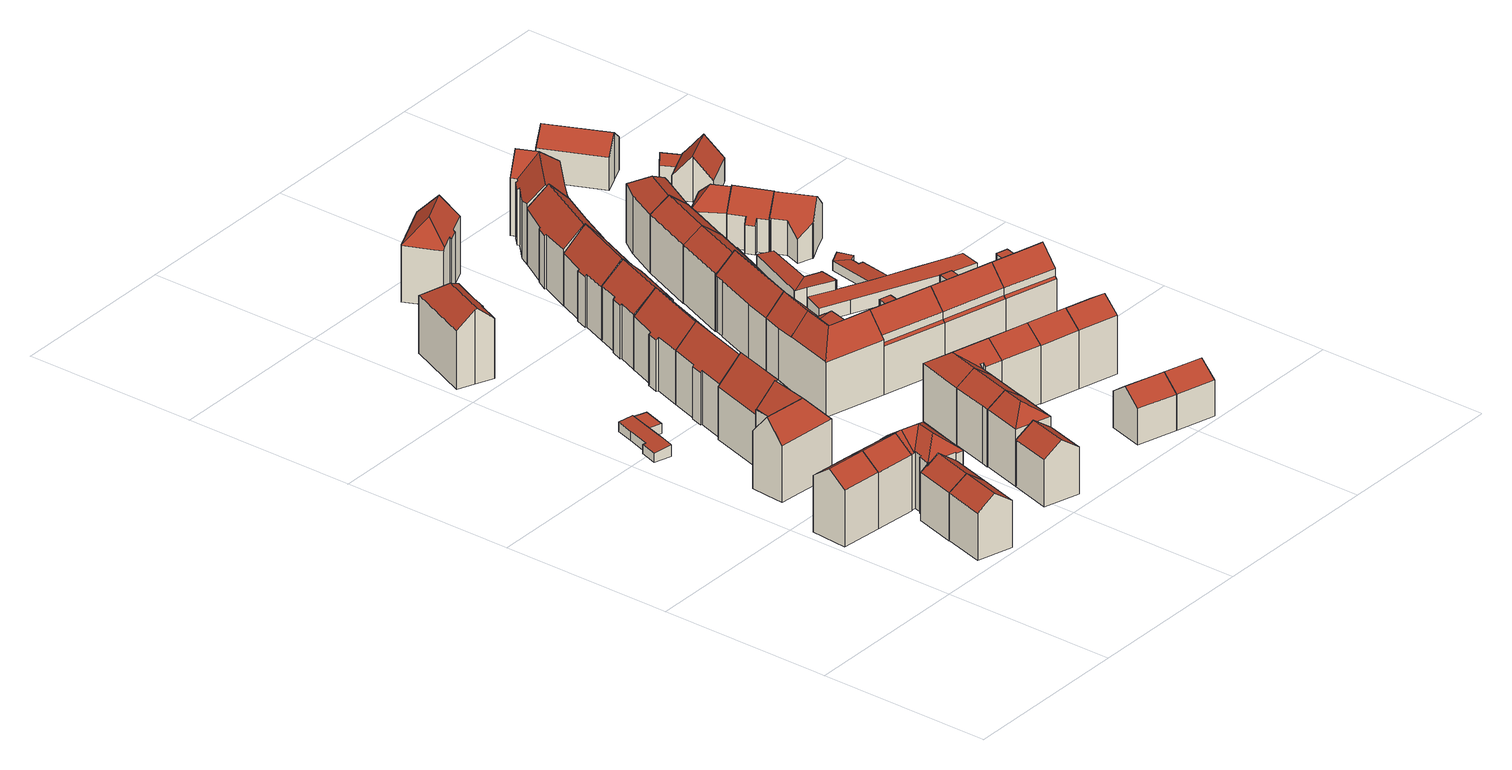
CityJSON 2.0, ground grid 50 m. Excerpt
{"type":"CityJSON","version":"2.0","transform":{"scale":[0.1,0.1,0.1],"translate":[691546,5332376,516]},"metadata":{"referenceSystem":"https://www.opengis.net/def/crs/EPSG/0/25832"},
"CityObjects":{
"building1":{"type":"Building","attributes":{"Gemeindeschluessel":"09162000","HoeheDach":"537.780","HoeheGrund":"517.470","Methode":"2000","NiedrigsteTraufeDesGebaeudes":"533.766","Geometrietyp2DReferenz":"3000","function":"31001_9998","roofType":"3100","measuredHeight":20.31,"storeysAboveGround":5},"geometry":[{"type":"MultiSurface","lod":"2","boundaries":[[[0,1,2,3,4]],[[5,6,2,1]],[[7,5,1,0]],[[4,3,8,9]],[[6,8,3,2]],[[0,4,9,7]],[[9,8,6,5,7]]],"semantics":{"surfaces":[{"type":"WallSurface"},{"type":"RoofSurface"},{"type":"GroundSurface"}],"values":[0,1,0,0,1,2,0]}}]},
"building2":{"type":"Building","attributes":{"Gemeindeschluessel":"09162000","HoeheDach":"535.319","HoeheGrund":"517.900","Methode":"1000","NiedrigsteTraufeDesGebaeudes":"531.490","Geometrietyp2DReferenz":"3000","function":"31001_9998","roofType":"3100","measuredHeight":17.42,"storeysAboveGround":4},"geometry":[{"type":"MultiSurface","lod":"2","boundaries":[[[10,11,12,13]],[[14,13,12,15]],[[16,17,10,13,14]],[[15,18,16,14]],[[18,19,17,16]],[[15,12,11,19,18]],[[17,19,11,10]]],"semantics":{"surfaces":[{"type":"RoofSurface"},{"type":"WallSurface"},{"type":"GroundSurface"}],"values":[0,1,1,2,1,1,0]}}]},
"building3":{"type":"Building","attributes":{"Gemeindeschluessel":"09162000","HoeheDach":"537.810","HoeheGrund":"517.580","Methode":"2000","NiedrigsteTraufeDesGebaeudes":"533.744","Geometrietyp2DReferenz":"3000","function":"31001_9998","roofType":"3100","measuredHeight":20.23,"storeysAboveGround":5},"geometry":[{"type":"MultiSurface","lod":"2","boundaries":[[[20,21,6,22]],[[23,20,22,24]],[[21,25,8,6]],[[24,22,6,8,26]],[[26,8,25,27]],[[24,26,27,23]],[[27,25,21,20,23]]],"semantics":{"surfaces":[{"type":"RoofSurface"},{"type":"WallSurface"},{"type":"GroundSurface"}],"values":[0,1,0,1,1,2,1]}}]},
"building4":{"type":"Building","attributes":{"Gemeindeschluessel":"09162000","HoeheDach":"535.396","HoeheGrund":"517.730","Methode":"1000","NiedrigsteTraufeDesGebaeudes":"531.493","Geometrietyp2DReferenz":"3000","function":"31001_9998","roofType":"3100","measuredHeight":17.67,"storeysAboveGround":4},"geometry":[{"type":"MultiSurface","lod":"2","boundaries":[[[28,29,30,31,19]],[[28,32,33,29]],[[29,33,34,35,30]],[[36,37,19,31,12]],[[32,37,36,38,39,34,33]],[[35,34,39,40]],[[41,38,36,12]],[[38,41,40,39]],[[32,28,19,37]],[[41,12,31,30,35,40]]],"semantics":{"surfaces":[{"type":"RoofSurface"},{"type":"WallSurface"},{"type":"GroundSurface"}],"values":[0,1,1,1,2,1,1,1,1,0]}}]},
"building5":{"type":"Building","attributes":{"Gemeindeschluessel":"09162000","HoeheDach":"539.575","HoeheGrund":"517.020","Methode":"2000","NiedrigsteTraufeDesGebaeudes":"533.366","Geometrietyp2DReferenz":"3000","function":"31001_1000","roofType":"3100","measuredHeight":22.55,"storeysAboveGround":4},"geometry":[{"type":"MultiSurface","lod":"2","boundaries":[[[42,43,44,45,46,47,48]],[[43,49,50,51,52,44]],[[53,54,55,56,57,58]],[[44,52,59,45]],[[56,55,43,42,48,57]],[[55,60,61,50,49,43]],[[50,61,62,63,64,51]],[[65,54,53,58,66,67,68,69,70,71,64,63,62]],[[67,47,46,68]],[[57,48,47,67,66,58]],[[54,65,62,61,60,55]],[[46,45,59,70,69,68]],[[52,51,64,71,70,59]]],"semantics":{"surfaces":[{"type":"RoofSurface"},{"type":"WallSurface"},{"type":"GroundSurface"}],"values":[0,0,1,0,0,0,1,2,1,1,1,1,1]}}]},
"building6":{"type":"Building","attributes":{"Gemeindeschluessel":"09162000","HoeheDach":"520.336","HoeheGrund":"517.030","Methode":"1000","NiedrigsteTraufeDesGebaeudes":"519.615","Geometrietyp2DReferenz":"3000","function":"31001_2000","roofType":"1000","measuredHeight":3.31},"geometry":[{"type":"MultiSurface","lod":"2","boundaries":[[[72,73,74,75]],[[76,77,73,72]],[[78,79,80,81]],[[82,83,84,85]],[[75,74,86,87]],[[88,78,81,89,90,76,72,75,87,82,85]],[[81,80,91,89]],[[88,92,79,78]],[[84,83,86,74,73,77,93,91,80,79,92]],[[89,91,93,90]],[[87,86,83,82]],[[85,84,92,88]],[[90,93,77,76]]],"semantics":{"surfaces":[{"type":"WallSurface"},{"type":"GroundSurface"},{"type":"RoofSurface"}],"values":[0,0,0,0,0,1,0,0,2,0,0,0,0]}}]},
"building7":{"type":"Building","attributes":{"Gemeindeschluessel":"09162000","HoeheDach":"537.930","HoeheGrund":"517.700","Methode":"2000","NiedrigsteTraufeDesGebaeudes":"533.626","Geometrietyp2DReferenz":"3000","function":"31001_9998","roofType":"3200","measuredHeight":20.23,"storeysAboveGround":5},"geometry":[{"type":"MultiSurface","lod":"2","boundaries":[[[94,95,96,97]],[[98,99,100,101,102]],[[103,33,32,104]],[[105,106,107,108,109]],[[110,108,111,112]],[[106,32,33,34,39,113,96,95,99,98,114,107]],[[106,105,104,32]],[[39,115,116,113]],[[98,102,111,114]],[[39,34,117,115]],[[99,95,94,118,100]],[[33,103,117,34]],[[119,110,118,94,97,116,115,117]],[[103,104,105,109,119,117]],[[114,111,108,107]],[[113,116,97,96]],[[112,111,102,101]],[[119,109,108,110]],[[118,112,101,100]],[[110,112,118]]],"semantics":{"surfaces":[{"type":"WallSurface"},{"type":"RoofSurface"},{"type":"GroundSurface"}],"values":[0,0,0,0,1,2,0,0,0,0,0,0,1,1,0,0,1,1,1,1]}}]},
"building8":{"type":"Building","attributes":{"Gemeindeschluessel":"09162000","HoeheDach":"519.875","HoeheGrund":"517.080","Methode":"1000","NiedrigsteTraufeDesGebaeudes":"519.875","Geometrietyp2DReferenz":"3000","function":"31001_2000","roofType":"1000","measuredHeight":2.79},"geometry":[{"type":"MultiSurface","lod":"2","boundaries":[[[120,121,122,123]],[[120,123,124,125,126]],[[125,127,128,126]],[[123,122,129,124]],[[124,129,127,125]],[[128,127,129,122,121]],[[126,128,121,120]]],"semantics":{"surfaces":[{"type":"WallSurface"},{"type":"GroundSurface"},{"type":"RoofSurface"}],"values":[0,1,0,0,0,2,0]}}]},
"building9":{"type":"Building","attributes":{"Gemeindeschluessel":"09162000","HoeheDach":"539.640","HoeheGrund":"516.750","Methode":"2000","NiedrigsteTraufeDesGebaeudes":"531.979","Geometrietyp2DReferenz":"3000","function":"31001_1000","roofType":"3100","measuredHeight":22.89,"storeysAboveGround":4},"geometry":[{"type":"MultiSurface","lod":"2","boundaries":[[[130,131,132,133]],[[134,135,136,137,138,139,130,133,140,141,142,143]],[[143,144,145,134]],[[134,145,146,135]],[[147,148,149,150,151,132,131,152,153]],[[146,145,144,149,148]],[[153,152,131,130,139,138]],[[136,135,146,148,147,137]],[[137,147,153,138]],[[149,144,143,142,141,150]],[[151,150,141,140,133,132]]],"semantics":{"surfaces":[{"type":"WallSurface"},{"type":"GroundSurface"},{"type":"RoofSurface"}],"values":[0,1,0,0,2,2,0,0,0,0,0]}}]},
"building10":{"type":"Building","attributes":{"Gemeindeschluessel":"09162000","HoeheDach":"535.243","HoeheGrund":"517.790","Methode":"1000","NiedrigsteTraufeDesGebaeudes":"531.323","Geometrietyp2DReferenz":"3000","function":"31001_1000","roofType":"3100","measuredHeight":17.45,"storeysAboveGround":4},"geometry":[{"type":"MultiSurface","lod":"2","boundaries":[[[154,155,156,157]],[[155,158,159,156]],[[154,160,161,158,155]],[[159,158,161,162]],[[156,159,162,163,157]],[[157,163,160,154]],[[162,161,160,163]]],"semantics":{"surfaces":[{"type":"GroundSurface"},{"type":"WallSurface"},{"type":"RoofSurface"}],"values":[0,1,1,2,1,1,2]}}]},
"building11":{"type":"Building","attributes":{"Gemeindeschluessel":"09162000","HoeheDach":"538.644","HoeheGrund":"516.900","Methode":"1000","NiedrigsteTraufeDesGebaeudes":"533.629","Geometrietyp2DReferenz":"3000","function":"31001_1000","roofType":"3200","measuredHeight":21.74,"storeysAboveGround":4},"geometry":[{"type":"MultiSurface","lod":"2","boundaries":[[[164,165,166,167]],[[166,165,168,169,170,171,172,173]],[[174,173,172,175,176]],[[177,167,166,173,174,178]],[[179,180,181,182,183,184]],[[185,169,168,186]],[[187,188,181,180,171,170]],[[172,171,180,179,184,189,175]],[[186,168,165,164]],[[188,187,185,186,164,167,177,178,190,191,183,182,181]],[[178,174,176,190]],[[176,175,189,184,183,191,190]],[[187,170,169,185]]],"semantics":{"surfaces":[{"type":"WallSurface"},{"type":"RoofSurface"},{"type":"GroundSurface"}],"values":[0,1,1,0,0,0,0,1,0,2,0,0,0]}}]},
"building12":{"type":"Building","attributes":{"Gemeindeschluessel":"09162000","HoeheDach":"539.045","HoeheGrund":"517.030","Methode":"2000","NiedrigsteTraufeDesGebaeudes":"531.952","Geometrietyp2DReferenz":"3000","function":"31001_1000","roofType":"3100","measuredHeight":22.02,"storeysAboveGround":4},"geometry":[{"type":"MultiSurface","lod":"2","boundaries":[[[192,193,194,195]],[[196,197,198,199]],[[200,150,201,202]],[[203,204,205,206]],[[150,206,205,207,194,193,198,197,208,201]],[[209,204,203,210]],[[205,204,209,211,212,207]],[[213,208,197,196]],[[214,210,203,206,150,200]],[[210,214,200,202,213,196,199,192,195,212,211,209]],[[199,198,193,192]],[[202,201,208,213]],[[195,194,207,212]]],"semantics":{"surfaces":[{"type":"WallSurface"},{"type":"RoofSurface"},{"type":"GroundSurface"}],"values":[0,0,0,1,1,0,0,0,0,2,0,0,0]}}]},
"building13":{"type":"Building","attributes":{"Gemeindeschluessel":"09162000","HoeheDach":"538.065","HoeheGrund":"517.760","Methode":"1000","NiedrigsteTraufeDesGebaeudes":"534.266","Geometrietyp2DReferenz":"3000","function":"31001_1000","roofType":"3200","measuredHeight":20.3,"storeysAboveGround":5},"geometry":[{"type":"MultiSurface","lod":"2","boundaries":[[[215,216,217,218]],[[215,218,219]],[[220,155,154,221]],[[220,216,215,155]],[[154,219,222,221]],[[218,217,222,219]],[[220,221,222,217,216]],[[155,215,219,154]]],"semantics":{"surfaces":[{"type":"RoofSurface"},{"type":"GroundSurface"},{"type":"WallSurface"}],"values":[0,0,1,2,2,0,2,2]}}]},
"building14":{"type":"Building","attributes":{"Gemeindeschluessel":"09162000","HoeheDach":"538.077","HoeheGrund":"517.700","Methode":"1000","NiedrigsteTraufeDesGebaeudes":"534.171","Geometrietyp2DReferenz":"3000","function":"31001_1000","roofType":"3100","measuredHeight":20.38,"storeysAboveGround":5},"geometry":[{"type":"MultiSurface","lod":"2","boundaries":[[[223,224,225,226]],[[227,228,229,230]],[[230,229,231,232]],[[217,233,234,231,229,228]],[[226,225,235,236]],[[237,223,226,236,238,227,230,232]],[[236,235,239,238]],[[237,234,233,224,223]],[[232,231,234,237]],[[238,239,217,228,227]],[[239,235,225,224,233,217]]],"semantics":{"surfaces":[{"type":"WallSurface"},{"type":"RoofSurface"},{"type":"GroundSurface"}],"values":[0,0,0,1,0,2,0,0,0,0,1]}}]},
"building15":{"type":"Building","attributes":{"Gemeindeschluessel":"09162000","HoeheDach":"539.009","HoeheGrund":"516.980","Methode":"2000","NiedrigsteTraufeDesGebaeudes":"531.655","Geometrietyp2DReferenz":"3000","function":"31001_1000","roofType":"3100","measuredHeight":22.03,"storeysAboveGround":4},"geometry":[{"type":"MultiSurface","lod":"2","boundaries":[[[240,241,242,243]],[[244,245,246,247,248,249]],[[246,245,250,251]],[[252,209,204,253,207,212]],[[195,254,255,256]],[[204,250,245,244,253]],[[257,249,248,258,259,260]],[[261,262,241,240]],[[251,209,252,212,195,256,261,240,243,263,259,258,248,247,246]],[[251,250,204,209]],[[242,264,260,259,263,243]],[[212,207,254,195]],[[256,255,262,261]],[[207,253,244,249,257,260,264,242,241,262,255,254]]],"semantics":{"surfaces":[{"type":"WallSurface"},{"type":"RoofSurface"},{"type":"GroundSurface"}],"values":[0,0,0,0,0,1,0,0,2,0,0,0,0,1]}}]},
"building16":{"type":"Building","attributes":{"Gemeindeschluessel":"09162000","HoeheDach":"538.077","HoeheGrund":"517.580","Methode":"1000","NiedrigsteTraufeDesGebaeudes":"534.166","Geometrietyp2DReferenz":"3000","function":"31001_1000","roofType":"3100","measuredHeight":20.5,"storeysAboveGround":5},"geometry":[{"type":"MultiSurface","lod":"2","boundaries":[[[265,266,267,268,269]],[[270,271,272,273,274,269,268]],[[275,274,273,276]],[[270,268,267,277]],[[233,270,277,234]],[[233,224,271,270]],[[267,266,278,277]],[[277,278,279,234]],[[279,280,224,233,234]],[[265,269,274,275]],[[224,280,281,272,271]],[[265,275,276,281,280,279,278,266]],[[272,281,276,273]]],"semantics":{"surfaces":[{"type":"WallSurface"},{"type":"RoofSurface"},{"type":"GroundSurface"}],"values":[0,1,0,1,1,1,0,0,0,0,0,2,0]}}]},
"building17":{"type":"Building","attributes":{"Gemeindeschluessel":"09162000","HoeheDach":"539.350","HoeheGrund":"517.590","Methode":"2000","NiedrigsteTraufeDesGebaeudes":"521.374","Geometrietyp2DReferenz":"3000","function":"31001_1000","roofType":"3100","measuredHeight":21.76,"storeysAboveGround":5},"geometry":[{"type":"MultiSurface","lod":"2","boundaries":[[[282,283,284,285,286,287]],[[288,289,290]],[[291,292,293,287,286]],[[294,295,296,297,298,299]],[[300,301,302,303,304]],[[305,290,306,307,308]],[[309,310,285,284,311,312]],[[307,306,298,297]],[[291,313,314,292]],[[295,309,312,315,305,308,296]],[[294,316,317,318,314,313,310,309,295]],[[292,314,318,304,303,293]],[[319,289,288]],[[305,315,320,319,288,290]],[[283,282,321]],[[319,320,282,287,302]],[[321,282,320]],[[316,294,299,301,300]],[[302,287,293,303]],[[300,304,318,317,316]],[[315,312,311,283,321,320]],[[283,311,284]],[[302,301,299,298,306,290,289,319]],[[297,296,308,307]],[[310,313,291,286,285]]],"semantics":{"surfaces":[{"type":"RoofSurface"},{"type":"WallSurface"},{"type":"GroundSurface"}],"values":[0,1,0,1,0,1,1,1,1,1,2,1,1,0,1,0,1,1,0,1,0,1,0,0,1]}}]},
"building18":{"type":"Building","attributes":{"Gemeindeschluessel":"09162000","HoeheDach":"538.874","HoeheGrund":"517.110","Methode":"2000","NiedrigsteTraufeDesGebaeudes":"532.423","Geometrietyp2DReferenz":"3000","function":"31001_1000","roofType":"3100","measuredHeight":21.76,"storeysAboveGround":4},"geometry":[{"type":"MultiSurface","lod":"2","boundaries":[[[322,323,324,325]],[[326,327,328,329]],[[330,331,332,333]],[[334,325,324,335,331,330]],[[336,323,322,337,338,339]],[[324,323,336,335]],[[340,341,339,338]],[[325,334,330,333,326,329,342,343,340,338,337,322]],[[343,344,341,340]],[[342,345,344,343]],[[333,332,327,326]],[[329,328,345,342]],[[331,335,336,339,341,344,345,328,327,332]]],"semantics":{"surfaces":[{"type":"WallSurface"},{"type":"RoofSurface"},{"type":"GroundSurface"}],"values":[0,0,0,0,0,1,0,2,0,0,0,0,1]}}]},
"building19":{"type":"Building","attributes":{"Gemeindeschluessel":"09162000","HoeheDach":"538.901","HoeheGrund":"516.910","Methode":"1000","NiedrigsteTraufeDesGebaeudes":"533.118","Geometrietyp2DReferenz":"3000","function":"31001_1000","roofType":"3200","measuredHeight":21.99,"storeysAboveGround":4},"geometry":[{"type":"MultiSurface","lod":"2","boundaries":[[[346,347,348,349,350,351]],[[347,346,352,353]],[[353,354,355,356,357,358,359,360,361,349,348,347]],[[360,359,358,362,363,364,365,361]],[[353,352,366,354]],[[358,357,356,367,368,362]],[[363,362,368,369,364]],[[367,370,366,352,346,351,369,368]],[[361,365,350,349]],[[354,366,370,355]],[[364,369,351,350,365]],[[355,370,367,356]]],"semantics":{"surfaces":[{"type":"WallSurface"},{"type":"GroundSurface"},{"type":"RoofSurface"}],"values":[0,0,1,0,0,0,2,2,0,0,2,0]}}]},
"building20":{"type":"Building","attributes":{"Gemeindeschluessel":"09162000","HoeheDach":"538.064","HoeheGrund":"517.450","Methode":"1000","NiedrigsteTraufeDesGebaeudes":"534.162","Geometrietyp2DReferenz":"3000","function":"31001_1000","roofType":"3100","measuredHeight":20.61,"storeysAboveGround":5},"geometry":[{"type":"MultiSurface","lod":"2","boundaries":[[[371,267,372,373]],[[374,375,268,269]],[[376,374,269,377]],[[373,372,375,374,376]],[[375,372,267,268]],[[377,371,373,376]],[[377,269,268,267,371]]],"semantics":{"surfaces":[{"type":"WallSurface"},{"type":"RoofSurface"},{"type":"GroundSurface"}],"values":[0,1,0,0,1,2,0]}}]},
"building21":{"type":"Building","attributes":{"Gemeindeschluessel":"09162000","HoeheDach":"531.559","HoeheGrund":"517.250","Methode":"1000","NiedrigsteTraufeDesGebaeudes":"527.735","Geometrietyp2DReferenz":"3000","function":"31001_1000","roofType":"3100","measuredHeight":14.31,"storeysAboveGround":3},"geometry":[{"type":"MultiSurface","lod":"2","boundaries":[[[378,379,380,381,382]],[[383,384,378,382]],[[381,380,385,386]],[[382,381,386,383]],[[380,379,387,385]],[[384,387,379,378]],[[383,386,385,387,384]]],"semantics":{"surfaces":[{"type":"WallSurface"},{"type":"GroundSurface"},{"type":"RoofSurface"}],"values":[0,1,2,0,2,0,0]}}]},
"building22":{"type":"Building","attributes":{"Gemeindeschluessel":"09162000","HoeheDach":"539.087","HoeheGrund":"517.120","Methode":"2000","NiedrigsteTraufeDesGebaeudes":"531.548","Geometrietyp2DReferenz":"3000","function":"31001_1000","roofType":"3100","measuredHeight":21.97,"storeysAboveGround":4},"geometry":[{"type":"MultiSurface","lod":"2","boundaries":[[[388,389,390,391]],[[392,393,394,395,396,397]],[[322,338,340,398,388,391,397,396,395,399,400,401,402]],[[340,403,404,398]],[[398,404,389,388]],[[402,405,406,322]],[[406,405,407,408]],[[338,408,403,340]],[[407,405,402,401,400,409]],[[391,390,392,397]],[[408,407,409,410,394,393,392,390,389,404,403]],[[410,409,400,399,395,394]],[[322,406,408,338]]],"semantics":{"surfaces":[{"type":"WallSurface"},{"type":"GroundSurface"},{"type":"RoofSurface"}],"values":[0,0,1,0,0,0,2,0,0,0,2,0,0]}}]},
"building23":{"type":"Building","attributes":{"Gemeindeschluessel":"09162000","HoeheDach":"539.350","HoeheGrund":"517.468","Methode":"2000","NiedrigsteTraufeDesGebaeudes":"533.155","Geometrietyp2DReferenz":"3000","function":"31001_1000","roofType":"3100","measuredHeight":21.88,"storeysAboveGround":5},"geometry":[{"type":"MultiSurface","lod":"2","boundaries":[[[411,412,413,414]],[[415,416,417,418]],[[419,420,421,416,415]],[[422,423,286,291,424]],[[425,426,427,428]],[[428,427,429,430]],[[431,432,433,434]],[[430,429,435,436]],[[286,421,420,437,438,439,433,432,291]],[[440,439,438,441]],[[419,415,418,425,428,430,436,442,411,414,422,424,431,434,440,441,443]],[[418,417,426,425]],[[423,413,412,444,435,429,427,426,417,416,421,286]],[[436,435,444,442]],[[424,291,432,431]],[[443,437,420,419]],[[434,433,439,440]],[[441,438,437,443]],[[442,444,412,411]],[[414,413,423,422]]],"semantics":{"surfaces":[{"type":"WallSurface"},{"type":"RoofSurface"},{"type":"GroundSurface"}],"values":[0,0,0,0,0,0,0,0,1,0,2,0,1,0,0,0,0,0,0,0]}}]},
"building24":{"type":"Building","attributes":{"Gemeindeschluessel":"09162000","HoeheDach":"539.350","HoeheGrund":"517.584","Methode":"2000","NiedrigsteTraufeDesGebaeudes":"531.536","Geometrietyp2DReferenz":"3000","function":"31001_1000","roofType":"3100","measuredHeight":21.77,"storeysAboveGround":4},"geometry":[{"type":"MultiSurface","lod":"2","boundaries":[[[301,445,446,447]],[[448,449,450,451]],[[452,453,454,455,456]],[[457,458,459,460]],[[461,457,460,316]],[[455,454,462]],[[458,446,445,459]],[[454,453,463,464]],[[448,451,465,466,462,454,464]],[[294,316,460,459,445,301,467]],[[461,452,456,447,446,458,457]],[[450,294,467,468,465,451]],[[461,316,294,450,449,463,453,452]],[[466,465,468]],[[449,448,464,463]],[[301,447,456,455,462,466,468,467]]],"semantics":{"surfaces":[{"type":"RoofSurface"},{"type":"WallSurface"},{"type":"GroundSurface"}],"values":[0,1,1,0,1,1,1,1,0,1,1,1,2,1,1,0]}}]},
"building25":{"type":"Building","attributes":{"Gemeindeschluessel":"09162000","HoeheDach":"538.073","HoeheGrund":"517.300","Methode":"1000","NiedrigsteTraufeDesGebaeudes":"534.150","Geometrietyp2DReferenz":"3000","function":"31001_1000","roofType":"3100","measuredHeight":20.77,"storeysAboveGround":5},"geometry":[{"type":"MultiSurface","lod":"2","boundaries":[[[469,470,471,472,473]],[[474,475,469,473]],[[473,472,476,474]],[[472,471,375,476]],[[474,476,375,372,475]],[[475,372,470,469]],[[471,470,372,375]]],"semantics":{"surfaces":[{"type":"WallSurface"},{"type":"GroundSurface"},{"type":"RoofSurface"}],"values":[0,1,0,2,0,0,2]}}]},
"building26":{"type":"Building","attributes":{"Gemeindeschluessel":"09162000","HoeheDach":"519.935","HoeheGrund":"517.622","Methode":"1000","NiedrigsteTraufeDesGebaeudes":"519.935","Geometrietyp2DReferenz":"3000","function":"31001_2000","roofType":"1000","measuredHeight":2.31},"geometry":[{"type":"MultiSurface","lod":"2","boundaries":[[[477,478,479,480]],[[477,480,481,482]],[[481,483,484,482]],[[484,483,479,478]],[[482,484,478,477]],[[480,479,483,481]]],"semantics":{"surfaces":[{"type":"WallSurface"},{"type":"GroundSurface"},{"type":"RoofSurface"}],"values":[0,1,0,2,0,0]}}]},
"building27":{"type":"Building","attributes":{"Gemeindeschluessel":"09162000","HoeheDach":"531.534","HoeheGrund":"517.260","Methode":"1000","NiedrigsteTraufeDesGebaeudes":"527.742","Geometrietyp2DReferenz":"3000","function":"31001_1000","roofType":"3100","measuredHeight":14.27,"storeysAboveGround":3},"geometry":[{"type":"MultiSurface","lod":"2","boundaries":[[[485,486,381,487]],[[487,381,488,379,489]],[[490,491,379,488]],[[492,491,490,486,485]],[[486,490,488,381]],[[489,379,491,492]],[[487,489,492,485]]],"semantics":{"surfaces":[{"type":"WallSurface"},{"type":"RoofSurface"},{"type":"GroundSurface"}],"values":[0,0,1,0,1,0,2]}}]},
"building28":{"type":"Building","attributes":{"Gemeindeschluessel":"09162000","HoeheDach":"538.000","HoeheGrund":"517.161","Methode":"2000","NiedrigsteTraufeDesGebaeudes":"533.711","Geometrietyp2DReferenz":"3000","function":"31001_1000","roofType":"3100","measuredHeight":20.84,"storeysAboveGround":6},"geometry":[{"type":"MultiSurface","lod":"2","boundaries":[[[493,494,495,496]],[[497,498,499,500,501,502,495,494]],[[503,500,499,504]],[[505,501,500,503]],[[506,507,508,509]],[[509,508,510,511]],[[496,495,502,512]],[[513,514,515,493,496,512,505,503,504,506,509,511]],[[501,505,512,502]],[[514,516,517,515]],[[506,504,499,498,507]],[[518,513,511,510]],[[497,517,516,518,510,508,507,498]],[[513,518,516,514]],[[493,515,517,497,494]]],"semantics":{"surfaces":[{"type":"WallSurface"},{"type":"RoofSurface"},{"type":"GroundSurface"}],"values":[0,1,0,0,0,0,0,2,0,0,0,0,1,0,0]}}]},
"building29":{"type":"Building","attributes":{"Gemeindeschluessel":"09162000","HoeheDach":"538.871","HoeheGrund":"517.010","Methode":"2000","NiedrigsteTraufeDesGebaeudes":"532.272","Geometrietyp2DReferenz":"3000","function":"31001_1000","roofType":"3100","measuredHeight":21.86,"storeysAboveGround":4},"geometry":[{"type":"MultiSurface","lod":"2","boundaries":[[[519,520,521,522,523,524,525,526,527,528]],[[524,523,522,529,530,531]],[[532,533,534,535,536,537,538,531,530,529,539,540,541,542]],[[532,543,544,533]],[[533,544,519,534]],[[521,520,545,541,540,539,529,522]],[[542,546,543,532]],[[541,545,546,542]],[[535,528,527,536]],[[536,527,526,537]],[[538,525,524,531]],[[534,519,528,535]],[[537,526,525,538]],[[544,543,546,545,520,519]]],"semantics":{"surfaces":[{"type":"RoofSurface"},{"type":"WallSurface"},{"type":"GroundSurface"}],"values":[0,1,2,1,1,1,1,1,1,1,1,1,1,0]}}]},
"building30":{"type":"Building","attributes":{"Gemeindeschluessel":"09162000","HoeheDach":"539.350","HoeheGrund":"517.464","Methode":"2000","NiedrigsteTraufeDesGebaeudes":"531.536","Geometrietyp2DReferenz":"3000","function":"31001_1000","roofType":"3100","measuredHeight":21.89,"storeysAboveGround":4},"geometry":[{"type":"MultiSurface","lod":"2","boundaries":[[[547,548,549]],[[550,551,548,547,552,553,554,555]],[[556,557,457,558]],[[559,560,554,553,561,562]],[[561,553,552]],[[556,558,563,564,565,566,560,559]],[[447,446,567,568]],[[447,568,562,561,552,547,549,456]],[[563,558,457,458,446,447,456]],[[564,563,456,549,548,551]],[[565,550,555,566]],[[554,560,566,555]],[[556,559,562,568,567,569,557]],[[557,569,458,457]],[[550,565,564,551]],[[569,567,446,458]]],"semantics":{"surfaces":[{"type":"WallSurface"},{"type":"RoofSurface"},{"type":"GroundSurface"}],"values":[0,1,0,0,0,2,1,1,0,0,0,0,0,1,0,0]}}]},
"building31":{"type":"Building","attributes":{"Gemeindeschluessel":"09162000","HoeheDach":"538.003","HoeheGrund":"517.290","Methode":"1000","NiedrigsteTraufeDesGebaeudes":"534.195","Geometrietyp2DReferenz":"3000","function":"31001_1000","roofType":"3100","measuredHeight":20.71,"storeysAboveGround":5},"geometry":[{"type":"MultiSurface","lod":"2","boundaries":[[[469,470,570,571]],[[572,570,470,573]],[[574,572,573,472]],[[571,570,572,574,575]],[[473,469,571,575]],[[473,472,573,470,469]],[[575,574,472,473]]],"semantics":{"surfaces":[{"type":"WallSurface"},{"type":"RoofSurface"},{"type":"GroundSurface"}],"values":[0,1,1,0,2,0,0]}}]},
"building32":{"type":"Building","attributes":{"Gemeindeschluessel":"09162000","HoeheDach":"537.990","HoeheGrund":"517.007","Methode":"1000","NiedrigsteTraufeDesGebaeudes":"533.729","Geometrietyp2DReferenz":"3000","function":"31001_1000","roofType":"3100","measuredHeight":20.98,"storeysAboveGround":6},"geometry":[{"type":"MultiSurface","lod":"2","boundaries":[[[576,577,578,579]],[[580,581,507,582]],[[583,584,585,586]],[[500,499,498,587,588,585,584,501]],[[589,588,587,590,591]],[[592,501,584,583]],[[589,591,576,579,580,582,593,594,592,583,586]],[[582,507,498,499,593]],[[579,578,581,580]],[[594,500,501,592]],[[591,590,577,576]],[[586,585,588,589]],[[593,499,500,594]],[[507,581,578,577,590,587,498]]],"semantics":{"surfaces":[{"type":"WallSurface"},{"type":"RoofSurface"},{"type":"GroundSurface"}],"values":[0,0,0,1,0,0,2,0,0,0,0,0,0,1]}}]},
"building33":{"type":"Building","attributes":{"Gemeindeschluessel":"09162000","HoeheDach":"519.814","HoeheGrund":"517.540","Methode":"1000","NiedrigsteTraufeDesGebaeudes":"519.814","Geometrietyp2DReferenz":"3000","function":"31001_2000","roofType":"1000","measuredHeight":2.27},"geometry":[{"type":"MultiSurface","lod":"2","boundaries":[[[595,596,597,598]],[[598,597,599,600]],[[601,602,596,595]],[[598,600,601,595]],[[596,602,599,597]],[[600,599,602,601]]],"semantics":{"surfaces":[{"type":"WallSurface"},{"type":"GroundSurface"},{"type":"RoofSurface"}],"values":[0,0,0,1,2,0]}}]},
"building34":{"type":"Building","attributes":{"Gemeindeschluessel":"09162000","HoeheDach":"523.105","HoeheGrund":"516.604","Methode":"2000","NiedrigsteTraufeDesGebaeudes":"522.536","Geometrietyp2DReferenz":"3000","function":"31001_2000","roofType":"1000","measuredHeight":6.5,"storeysAboveGround":2},"geometry":[{"type":"MultiSurface","lod":"2","boundaries":[[[603,604,605,606,607,608,609,610]],[[611,612,613,614]],[[614,613,615,616]],[[617,608,607,618]],[[618,607,606,619]],[[620,621,622,623,624,611,614,616,625,626,617,618,619,627]],[[620,604,603,628,621]],[[621,628,629,622]],[[619,606,605,627]],[[627,605,604,620]],[[615,613,612,630,631,629,628,603,610]],[[623,631,630,624]],[[625,610,609,626]],[[626,609,608,617]],[[622,629,631,623]],[[616,615,610,625]],[[624,630,612,611]]],"semantics":{"surfaces":[{"type":"RoofSurface"},{"type":"WallSurface"},{"type":"GroundSurface"}],"values":[0,1,1,1,1,2,1,1,1,1,0,1,1,1,1,1,1]}}]},
"building35":{"type":"Building","attributes":{"Gemeindeschluessel":"09162000","HoeheDach":"519.599","HoeheGrund":"516.568","Methode":"1000","NiedrigsteTraufeDesGebaeudes":"519.599","Geometrietyp2DReferenz":"3000","function":"31001_2000","roofType":"1000","measuredHeight":3.03},"geometry":[{"type":"MultiSurface","lod":"2","boundaries":[[[632,633,634,617]],[[626,635,636,637]],[[638,639,640,641]],[[637,636,639,638]],[[617,634,635,626]],[[642,640,639,636,635,634,633]],[[641,643,632,617,626,637,638]],[[642,643,641,640]],[[643,642,633,632]]],"semantics":{"surfaces":[{"type":"WallSurface"},{"type":"RoofSurface"},{"type":"GroundSurface"}],"values":[0,0,0,0,0,1,2,0,0]}}]},
"building36":{"type":"Building","attributes":{"Gemeindeschluessel":"09162000","HoeheDach":"538.750","HoeheGrund":"516.930","Methode":"2000","NiedrigsteTraufeDesGebaeudes":"532.928","Geometrietyp2DReferenz":"3000","function":"31001_1000","roofType":"3100","measuredHeight":21.82,"storeysAboveGround":4},"geometry":[{"type":"MultiSurface","lod":"2","boundaries":[[[644,645,646,647]],[[648,649,650,651]],[[652,653,654,655,656]],[[657,658,659,660]],[[661,649,652,656,662,663]],[[664,665,658,657]],[[663,662,656,655,666,667,668,669]],[[670,650,649,661,663,669]],[[671,672,664,657,660,673,674,644,647,675,676,651,650,670,669,668,667,666,677]],[[659,658,665,678,653,652,679,680]],[[675,681,682,676]],[[666,655,654,677]],[[680,679,652,649,648,682,681,646,645,683]],[[647,646,681,675]],[[673,660,659,680,683,674]],[[664,672,671,677,654,653,678,665]],[[676,682,648,651]],[[674,683,645,644]]],"semantics":{"surfaces":[{"type":"WallSurface"},{"type":"RoofSurface"},{"type":"GroundSurface"}],"values":[0,0,1,0,1,0,0,0,2,1,0,0,1,0,0,0,0,0]}}]},
"building37":{"type":"Building","attributes":{"Gemeindeschluessel":"09162000","HoeheDach":"539.350","HoeheGrund":"517.410","Methode":"2000","NiedrigsteTraufeDesGebaeudes":"531.536","Geometrietyp2DReferenz":"3000","function":"31001_1000","roofType":"3100","measuredHeight":21.94,"storeysAboveGround":4},"geometry":[{"type":"MultiSurface","lod":"2","boundaries":[[[568,567,684,685]],[[686,687,688,689,690,691]],[[692,693,562,694,695,696]],[[697,698,557,699]],[[568,685,691,690,700,701,694,562]],[[697,686,691,685,684,702,698]],[[702,684,567,569]],[[697,699,693,692,703,704,687,686]],[[690,689,700]],[[705,696,695,701,700,689,688,706]],[[688,687,704,706]],[[701,695,694]],[[703,705,706,704]],[[705,703,692,696]],[[693,699,557,569,567,568,562]],[[698,702,569,557]]],"semantics":{"surfaces":[{"type":"RoofSurface"},{"type":"WallSurface"},{"type":"GroundSurface"}],"values":[0,1,1,1,0,1,1,2,1,0,1,1,1,1,1,0]}}]},
"building38":{"type":"Building","attributes":{"Gemeindeschluessel":"09162000","HoeheDach":"537.940","HoeheGrund":"517.010","Methode":"2000","NiedrigsteTraufeDesGebaeudes":"533.716","Geometrietyp2DReferenz":"3000","function":"31001_1000","roofType":"3200","measuredHeight":20.93,"storeysAboveGround":6},"geometry":[{"type":"MultiSurface","lod":"2","boundaries":[[[586,707,708,583]],[[709,710,711,712,713,714]],[[590,715,716,710,709,717]],[[718,716,715,576]],[[707,588,717,709,714,719,708]],[[720,713,712,721]],[[589,591,590,717,588]],[[718,576,591,589,586,583,722,720,721,723]],[[720,722,719,714,713]],[[721,712,711,723]],[[583,708,719,722]],[[718,723,711,710,716]],[[589,588,707,586]],[[576,715,590,591]]],"semantics":{"surfaces":[{"type":"WallSurface"},{"type":"RoofSurface"},{"type":"GroundSurface"}],"values":[0,1,1,0,1,0,0,2,0,0,0,0,0,0]}}]},
"building39":{"type":"Building","attributes":{"Gemeindeschluessel":"09162000","HoeheDach":"520.514","HoeheGrund":"516.449","Methode":"1000","NiedrigsteTraufeDesGebaeudes":"520.514","Geometrietyp2DReferenz":"3000","function":"31001_2000","roofType":"1000","measuredHeight":4.07},"geometry":[{"type":"MultiSurface","lod":"2","boundaries":[[[724,725,726,727,728,729,730,731,732,733,734]],[[735,730,729,736]],[[737,728,727,738]],[[739,725,724,740]],[[741,733,732,742]],[[743,740,724,734]],[[743,741,742,744,735,736,737,738,745,739,740]],[[738,727,726,745]],[[736,729,728,737]],[[739,745,726,725]],[[743,734,733,741]],[[744,742,732,731]],[[735,744,731,730]]],"semantics":{"surfaces":[{"type":"RoofSurface"},{"type":"WallSurface"},{"type":"GroundSurface"}],"values":[0,1,1,1,1,1,2,1,1,1,1,1,1]}}]},
"building40":{"type":"Building","attributes":{"Gemeindeschluessel":"09162000","HoeheDach":"519.197","HoeheGrund":"516.360","Methode":"2000","NiedrigsteTraufeDesGebaeudes":"518.801","Geometrietyp2DReferenz":"3000","function":"31001_2000","roofType":"1000","measuredHeight":2.84},"geometry":[{"type":"MultiSurface","lod":"2","boundaries":[[[746,747,748,749]],[[750,751,737,736,752,753,746,749]],[[750,749,748,754]],[[752,755,756,753]],[[736,757,755,752]],[[758,751,750,754]],[[758,754,748,755,757,759]],[[748,747,756,755]],[[751,758,759,737]],[[753,756,747,746]],[[757,736,737,759]]],"semantics":{"surfaces":[{"type":"WallSurface"},{"type":"GroundSurface"},{"type":"RoofSurface"}],"values":[0,1,0,0,0,0,2,2,0,0,0]}}]},
"building41":{"type":"Building","attributes":{"Gemeindeschluessel":"09162000","HoeheDach":"531.440","HoeheGrund":"516.396","Methode":"2000","NiedrigsteTraufeDesGebaeudes":"525.695","Geometrietyp2DReferenz":"3000","function":"31001_1000","roofType":"3200","measuredHeight":15.04,"storeysAboveGround":3},"geometry":[{"type":"MultiSurface","lod":"2","boundaries":[[[760,761,762,763]],[[764,763,762,765]],[[766,767,761,760,768]],[[769,766,768,764,765]],[[769,765,762,770]],[[770,762,761,767]],[[768,760,763,764]],[[766,769,770,767]]],"semantics":{"surfaces":[{"type":"RoofSurface"},{"type":"WallSurface"},{"type":"GroundSurface"}],"values":[0,0,1,1,1,1,0,2]}}]},
"building42":{"type":"Building","attributes":{"Gemeindeschluessel":"09162000","HoeheDach":"531.619","HoeheGrund":"516.420","Methode":"2000","NiedrigsteTraufeDesGebaeudes":"524.559","Geometrietyp2DReferenz":"3000","function":"31001_1000","roofType":"3100","measuredHeight":15.2,"storeysAboveGround":3},"geometry":[{"type":"MultiSurface","lod":"2","boundaries":[[[771,772,773,774]],[[771,775,776,777,778,779,780,772]],[[781,782,783,784,785,786]],[[787,788,781,786]],[[789,784,783,790,791,766]],[[776,775,771,774,792,787,786,785,784,789,766,793,767,777]],[[767,794,778,777]],[[791,795,794,767,793,766]],[[779,778,794,795]],[[792,796,788,787]],[[774,773,796,792]],[[788,796,773,772,780,779,795,791,790,783,782,781]]],"semantics":{"surfaces":[{"type":"WallSurface"},{"type":"GroundSurface"},{"type":"RoofSurface"}],"values":[0,0,0,0,0,1,0,0,2,0,0,2]}}]},
"building43":{"type":"Building","attributes":{"Gemeindeschluessel":"09162000","HoeheDach":"531.585","HoeheGrund":"516.560","Methode":"2000","NiedrigsteTraufeDesGebaeudes":"523.574","Geometrietyp2DReferenz":"3000","function":"31001_1000","roofType":"3100","measuredHeight":15.03,"storeysAboveGround":3},"geometry":[{"type":"MultiSurface","lod":"2","boundaries":[[[797,798,799,800,801,802,803,804,805,806,807,808,809,810,811]],[[801,812,813,802]],[[805,814,815,806]],[[816,817,818,819,820,821,822]],[[800,823,812,801]],[[815,822,821,808,807,806]],[[808,821,820,809]],[[799,824,823,800]],[[810,819,818,811]],[[812,823,824,816,822,815,814,825,826,813]],[[804,825,814,805]],[[809,820,819,810]],[[799,798,797,817,816,824]],[[813,826,825,804,803,802]],[[811,818,817,797]]],"semantics":{"surfaces":[{"type":"GroundSurface"},{"type":"WallSurface"},{"type":"RoofSurface"}],"values":[0,1,1,2,1,1,1,1,1,2,1,1,1,1,1]}}]},
"building44":{"type":"Building","attributes":{"Gemeindeschluessel":"09162000","HoeheDach":"530.621","HoeheGrund":"516.880","Methode":"1000","NiedrigsteTraufeDesGebaeudes":"526.450","Geometrietyp2DReferenz":"3000","function":"31001_1000","roofType":"3100","measuredHeight":13.74,"storeysAboveGround":3},"geometry":[{"type":"MultiSurface","lod":"2","boundaries":[[[827,828,829,830,831,832]],[[830,829,833,834]],[[834,833,835,836]],[[837,838,828,827]],[[839,840,836,835,838,837]],[[838,835,833,829,828]],[[836,840,839,832,831,830,834]],[[839,837,827,832]]],"semantics":{"surfaces":[{"type":"WallSurface"},{"type":"RoofSurface"},{"type":"GroundSurface"}],"values":[0,0,0,1,0,1,2,0]}}]},
"building45":{"type":"Building","attributes":{"Gemeindeschluessel":"09162000","HoeheDach":"529.600","HoeheGrund":"516.443","Methode":"2000","NiedrigsteTraufeDesGebaeudes":"522.900","Geometrietyp2DReferenz":"3000","function":"31001_1000","roofType":"3100","measuredHeight":13.16,"storeysAboveGround":2},"geometry":[{"type":"MultiSurface","lod":"2","boundaries":[[[841,842,843,844]],[[845,846,847,848]],[[844,843,849,850]],[[851,852,853,854,842,841]],[[855,856,857,858,859,860]],[[861,862,859,858]],[[863,848,847,862,861,864]],[[861,858,857,865,864]],[[863,864,865,866]],[[845,848,863,866,856,855,852,851,841,844,850,867]],[[866,865,857,856]],[[854,868,849,843,842]],[[845,867,868,846]],[[868,854,853,860,859,862,847,846]],[[850,849,868,867]],[[855,860,853,852]]],"semantics":{"surfaces":[{"type":"WallSurface"},{"type":"RoofSurface"},{"type":"GroundSurface"}],"values":[0,0,0,0,0,0,0,1,0,2,0,1,0,1,0,0]}}]}
},
"vertices":[
[7,334,15],[7,334,178],[12,387,218],[17,440,178],[17,440,15],[126,322,178],[131,375,218],[126,322,15],[136,428,178],[136,428,15],
[205,16,193],[238,131,193],[187,146,155],[154,31,155],[154,31,19],[187,146,19],[256,1,19],[256,1,155],[289,116,19],[289,116,155],
[245,310,177],[250,363,218],[126,322,177],[245,310,16],[126,322,16],[255,416,177],[136,428,16],[255,416,16],
[321,229,155],[322,231,155],[271,246,194],[238,131,194],[321,229,17],[322,231,17],[239,255,17],[239,255,170],[187,146,17],[289,116,17],[221,263,17],[240,258,17],[240,258,170],[221,263,155],
[161,637,236],[218,631,236],[172,687,174],[172,688,174],[171,687,175],[95,693,176],[91,644,236],[229,682,236],[242,738,236],[241,738,235],[187,752,174],[149,587,10],[263,576,10],[263,576,174],[149,587,174],[86,593,174],[86,593,10],[184,753,174],[286,676,174],[296,723,174],[296,723,10],[242,738,10],[241,738,10],[286,676,10],[91,644,10],[95,693,10],[171,687,10],[172,688,10],[184,753,10],[187,752,10],
[130,1060,10],[130,1060,43],[125,1045,43],[125,1045,10],[146,1110,10],[146,1110,43],[59,1011,10],[59,1011,36],[68,1008,37],[68,1008,10],[95,952,10],[95,952,43],[93,947,43],[93,947,10],[109,994,43],[109,994,10],[43,961,10],[90,1073,10],[107,1124,10],[90,1073,37],[43,961,36],[107,1124,37],
[259,309,181],[259,309,17],[252,285,17],[252,285,181],[255,416,17],[245,310,17],[245,310,178],[250,363,219],[255,416,178],[322,231,178],[321,229,176],[341,223,176],[341,223,17],[387,384,17],[387,384,178],[341,225,178],[321,347,219],[284,414,178],[270,362,219],[248,287,17],[284,414,17],[240,258,178],[248,287,178],[239,255,178],[254,309,178],[305,291,219],
[125,1045,11],[125,1045,39],[130,1060,39],[130,1060,11],[146,1110,11],[185,1097,11],[164,1033,11],[185,1097,39],[164,1033,39],[146,1110,39],
[233,909,8],[233,909,160],[237,907,164],[237,907,8],[304,750,8],[296,723,8],[250,736,8],[241,738,8],[184,753,8],[232,908,8],[249,903,8],[288,891,8],[297,888,8],[342,874,8],[342,874,183],[304,750,182],[296,723,182],[241,738,227],[250,736,236],[297,888,236],[288,891,225],[249,903,179],[232,908,160],[184,753,160],
[494,177,18],[596,147,18],[563,32,18],[461,62,18],[596,147,153],[563,32,153],[494,177,153],[545,162,192],[512,47,192],[461,62,153],
[147,1587,9],[147,1587,182],[119,1524,183],[119,1524,9],[152,1586,178],[167,1619,177],[163,1622,182],[198,1699,181],[128,1671,226],[73,1543,226],[69,1545,223],[98,1745,177],[20,1565,177],[73,1543,9],[69,1545,9],[110,1741,177],[198,1700,180],[198,1700,9],[110,1741,9],[98,1746,9],[98,1746,176],[167,1619,9],[152,1586,9],[163,1622,9],[198,1699,9],[98,1746,177],[20,1565,9],[98,1745,9],
[271,1016,10],[271,1016,164],[297,1093,165],[297,1093,10],[256,983,10],[256,983,160],[267,1017,160],[267,1017,10],[288,891,10],[237,907,166],[237,907,10],[342,874,174],[400,1058,177],[353,1073,230],[293,890,230],[349,1075,226],[261,981,166],[400,1058,10],[342,874,10],[353,1073,10],[349,1075,10],[261,981,10],[293,890,10],
[596,147,183],[629,262,183],[578,276,221],[560,213,221],[494,177,183],[629,262,18],[527,291,18],[527,291,183],
[665,388,17],[665,388,182],[635,282,182],[635,282,17],[527,291,17],[527,291,182],[527,293,182],[527,293,17],[533,312,182],[533,312,17],[614,403,221],[563,418,182],[630,263,182],[630,263,17],[563,418,17],[629,262,17],[629,262,182],
[328,1202,10],[328,1202,157],[333,1201,161],[333,1201,10],[421,1254,230],[467,1235,175],[467,1235,10],[421,1254,10],[418,1255,10],[418,1255,227],[437,1158,177],[437,1158,10],[353,1074,10],[353,1074,230],[297,1093,166],[322,1167,164],[322,1167,10],[378,1272,180],[378,1272,10],[364,1278,10],[364,1278,164],[316,1169,10],[316,1169,157],[364,1277,10],[364,1277,164],
[736,411,16],[763,514,16],[763,514,182],[749,462,221],[736,411,182],[640,491,221],[676,426,182],[679,435,189],[689,432,189],[687,423,182],[687,423,16],[689,432,16],[603,555,182],[603,555,16],[563,418,16],[665,388,16],[679,435,16],
[586,878,209],[590,877,205],[612,872,183],[645,969,182],[595,987,234],[561,885,234],[617,804,205],[617,804,209],[618,808,205],[546,1004,175],[528,952,174],[511,898,176],[673,821,16],[681,853,16],[681,853,54],[673,822,54],[673,822,180],[673,821,180],[643,710,175],[658,766,234],[534,798,234],[468,756,176],[468,756,175],[633,866,205],[625,834,180],[625,834,54],[633,866,54],[612,871,16],[645,969,16],[612,872,205],[612,871,205],[546,1004,16],[528,952,16],[632,866,205],[643,710,16],[569,729,16],[468,756,16],[567,817,209],[580,861,209],[586,878,205],
[528,1384,11],[528,1384,179],[467,1235,179],[467,1235,11],[387,1334,11],[387,1334,169],[383,1336,164],[383,1336,11],[418,1255,11],[418,1255,226],[364,1278,168],[364,1278,11],[421,1255,11],[421,1255,229],[481,1403,229],[481,1403,11],[479,1404,11],[479,1404,227],[425,1426,11],[425,1426,169],[396,1368,11],[401,1367,11],[401,1367,169],[396,1368,164],
[463,1902,176],[463,1902,9],[441,1951,9],[418,2003,9],[418,2003,172],[441,1951,229],[400,1874,176],[400,1874,9],[401,1869,9],[369,1855,9],[367,1859,9],[317,1837,9],[312,1835,9],[301,1859,9],[268,1934,9],[268,1935,9],[312,1835,171],[301,1859,171],[268,1934,172],[268,1935,172],[401,1869,172],[367,1859,177],[317,1837,177],[343,1906,229],[369,1855,172],
[763,514,14],[879,483,182],[879,483,14],[852,380,182],[865,432,221],[852,380,14],[736,411,14],
[990,138,12],[990,138,117],[975,88,156],[960,37,117],[960,37,12],[847,70,12],[876,171,12],[861,121,156],[847,70,117],[876,171,117],
[449,1498,11],[449,1498,156],[462,1531,155],[462,1531,11],[466,1530,159],[499,1605,161],[500,1605,161],[500,1605,11],[499,1605,11],[466,1530,11],[454,1496,11],[515,1598,11],[552,1581,11],[555,1580,11],[601,1559,11],[425,1426,164],[454,1496,162],[601,1559,174],[528,1384,171],[555,1580,231],[479,1404,231],[552,1581,226],[515,1598,180],
[682,1062,15],[682,1062,172],[679,1063,176],[679,1063,15],[727,1184,15],[727,1184,174],[724,1179,174],[724,1179,15],[632,1230,15],[632,1230,175],[679,1207,234],[645,969,15],[645,969,174],[546,1004,15],[724,1177,15],[724,1177,174],[715,1154,175],[715,1154,15],[714,1152,174],[714,1152,15],[574,1083,15],[574,1083,173],[620,1200,175],[620,1200,15],[692,1097,176],[692,1097,15],[629,1224,175],[629,1223,175],[620,1201,175],[620,1201,15],[629,1223,15],[696,1096,15],[629,1224,15],[696,1096,172],
[645,718,183],[828,670,183],[841,718,234],[748,806,207],[748,806,16],[747,802,16],[747,802,207],[855,774,16],[780,793,16],[780,793,207],[780,793,180],[855,774,180],[826,662,155],[828,670,161],[645,718,161],[643,710,155],[826,662,16],[773,765,207],[781,797,16],[781,797,207],[746,802,207],[739,774,207],[673,821,181],[746,802,180],
[994,453,13],[994,453,182],[981,402,221],[967,350,182],[967,350,13],[852,380,13],[879,483,13],[852,380,181],
[732,930,16],[732,930,39],[752,999,39],[752,999,16],[791,988,16],[770,919,16],[791,988,39],[770,919,39],
[1072,5,13],[1072,5,117],[960,37,13],[975,88,155],[990,138,13],[1086,56,155],[1101,106,117],[1101,106,13],
[632,1230,12],[632,1230,178],[631,1230,178],[631,1230,12],[679,1207,220],[741,1358,220],[739,1359,218],[697,1378,181],[692,1380,178],[632,1232,178],[697,1378,12],[739,1359,12],[692,1380,12],[781,1340,12],[781,1340,186],[790,1336,178],[790,1336,12],[729,1187,177],[729,1187,12],[632,1232,12],[728,1184,12],[727,1185,12],[727,1184,12],[727,1185,178],[727,1184,178],[728,1184,177],
[552,1581,229],[651,1771,229],[631,1783,205],[602,1800,172],[600,1797,172],[555,1722,167],[552,1723,163],[535,1692,163],[538,1690,166],[500,1605,172],[602,1800,10],[600,1797,10],[555,1722,10],[639,1644,10],[601,1559,10],[552,1581,10],[500,1605,10],[538,1690,10],[535,1692,10],[552,1723,10],[631,1783,10],[651,1771,10],[652,1771,10],[698,1744,10],[639,1644,181],[601,1559,175],[652,1771,228],[698,1744,175],
[923,726,207],[931,757,207],[931,757,177],[932,760,207],[932,757,207],[959,717,207],[967,748,207],[966,748,207],[967,751,207],[1010,614,15],[1010,614,155],[826,662,15],[1040,728,15],[966,748,15],[967,748,177],[1040,728,178],[855,774,15],[932,757,15],[932,760,15],[967,751,15],[1012,622,183],[1025,670,234],[1012,622,161],
[1110,423,182],[1110,423,13],[1097,371,220],[981,402,220],[1083,320,182],[1083,320,13],
[851,1491,10],[851,1491,180],[836,1449,178],[836,1449,10],[790,1336,10],[790,1336,177],[781,1340,10],[757,1535,10],[757,1535,178],[763,1532,183],[763,1532,10],[805,1512,220],[802,1513,218],[802,1513,10],[847,1492,183],[847,1492,10],[692,1380,10],[739,1359,10],[697,1378,10],
[983,833,15],[983,833,38],[946,848,38],[946,848,15],[965,896,38],[965,896,15],[1002,880,15],[1002,880,38],
[907,1167,65],[905,1168,66],[911,1183,66],[955,1301,66],[914,1318,71],[910,1319,71],[830,1139,71],[829,1136,71],[932,1089,6],[932,1089,71],[931,1088,71],[931,1088,6],[861,1122,71],[861,1122,6],[910,1319,6],[914,1318,6],[955,1301,6],[905,1168,6],[949,1148,6],[951,1148,6],[952,1147,6],[935,1088,6],[829,1136,6],[830,1139,6],[911,1183,6],[949,1148,65],[951,1148,65],[935,1088,71],[952,1147,65],
[941,1390,6],[941,1390,36],[910,1319,36],[830,1139,36],[784,1161,36],[784,1161,6],[893,1410,6],[893,1410,36],[903,1433,36],[903,1433,6],[952,1414,36],[952,1414,6],
[618,1828,9],[618,1828,175],[663,1872,174],[663,1872,9],[688,1897,174],[695,1904,174],[695,1904,9],[688,1897,9],[761,1888,228],[826,1873,175],[829,1877,170],[788,1966,170],[735,1943,228],[698,1744,9],[698,1744,171],[652,1771,220],[652,1771,9],[690,1912,174],[710,1931,200],[686,1920,173],[709,1759,9],[709,1759,175],[788,1966,9],[735,1943,9],[710,1931,9],[686,1920,9],[690,1912,9],[826,1873,9],[739,1789,9],[645,1775,9],[602,1800,9],[660,1877,9],[685,1901,9],[829,1877,9],[739,1789,175],[714,1843,227],[645,1775,227],[660,1877,169],[685,1901,169],[602,1800,183],
[1166,581,183],[1179,630,234],[1194,688,14],[1134,704,14],[1134,704,206],[1135,704,206],[1135,704,177],[1194,688,178],[1100,713,14],[1040,728,14],[1099,713,177],[1099,713,206],[1100,713,206],[1164,574,14],[1164,574,155],[1010,614,14],[1127,674,206],[1092,683,206],[1166,581,161],[1101,716,14],[1135,707,14],[1101,716,206],[1135,707,206],
[763,1532,184],[757,1535,179],[853,1603,219],[918,1616,179],[919,1618,178],[841,1669,178],[836,1672,179],[834,1669,182],[851,1491,179],[915,1607,179],[804,1513,219],[915,1607,10],[804,1627,177],[836,1672,10],[841,1669,10],[804,1627,10],[919,1618,10],
[1248,890,45],[1263,948,45],[1196,975,45],[1139,998,45],[1082,1022,45],[1027,1044,45],[931,1088,45],[861,1122,45],[834,1063,45],[914,1028,45],[1171,915,45],[931,1088,4],[1027,1044,4],[1082,1022,4],[1139,998,4],[1263,948,4],[1248,890,4],[914,1028,4],[834,1063,4],[1171,915,4],[861,1122,4],[1196,975,4],
[1109,1171,4],[1109,1171,29],[1091,1163,29],[1091,1163,4],[1086,1136,4],[1099,1134,4],[1052,1192,4],[1092,1210,4],[1086,1136,29],[1052,1192,32],[1092,1210,32],[1027,1044,32],[1099,1134,28],[1082,1022,28],
[1020,1486,154],[1068,1506,97],[1025,1592,97],[997,1532,154],[933,1548,99],[932,1549,97],[977,1467,4],[1068,1506,4],[977,1467,103],[932,1549,4],[1025,1592,4],
[1019,1365,4],[1019,1365,101],[1019,1366,101],[1019,1366,4],[1020,1365,4],[1065,1386,4],[1110,1407,4],[1110,1407,103],[1065,1386,156],[1020,1365,102],[983,1415,86],[996,1421,102],[997,1421,102],[997,1421,4],[996,1421,4],[983,1415,4],[993,1390,4],[993,1390,86],[978,1466,4],[978,1466,102],[977,1467,102],[1006,1395,4],[1023,1487,4],[1068,1506,103],[1023,1487,156],[1006,1395,101],
[1156,1307,6],[1111,1286,6],[1065,1264,6],[1065,1266,6],[1064,1266,6],[1023,1279,6],[1038,1323,6],[1038,1324,6],[1020,1362,6],[1019,1365,6],[1064,1386,6],[1110,1407,6],[1111,1405,6],[1123,1380,6],[1157,1307,6],[1064,1266,106],[1023,1279,76],[1020,1362,107],[1019,1365,107],[1111,1286,156],[1156,1307,108],[1157,1307,107],[1123,1380,107],[1111,1405,107],[1110,1407,107],[1064,1386,156],[1065,1266,107],[1065,1264,107],[1038,1324,107],[1038,1323,106],
[932,2032,105],[978,2053,146],[1024,2074,105],[1024,2074,9],[978,2053,9],[932,2032,9],[1101,1903,105],[1101,1903,9],[1058,1884,144],[1058,1884,9],[1009,1862,104],[1055,1882,146],[1009,1862,9],[1055,1882,9],
[1225,1667,4],[1225,1667,72],[1222,1666,72],[1222,1666,4],[1075,1717,4],[1075,1717,72],[1120,1738,72],[1120,1738,4],[1121,1620,72],[1121,1620,4],[1201,1714,4],[1181,1753,4],[1181,1753,85],[1201,1715,136],[1177,1763,4],[1154,1808,4],[1154,1808,69],[1177,1764,69],[1177,1764,71],[1177,1763,72],[1120,1738,69],[1120,1738,71],[1101,1776,4],[1101,1776,69],[1151,1814,69],[1151,1814,4],[1098,1669,4],[1098,1669,136]
]}
